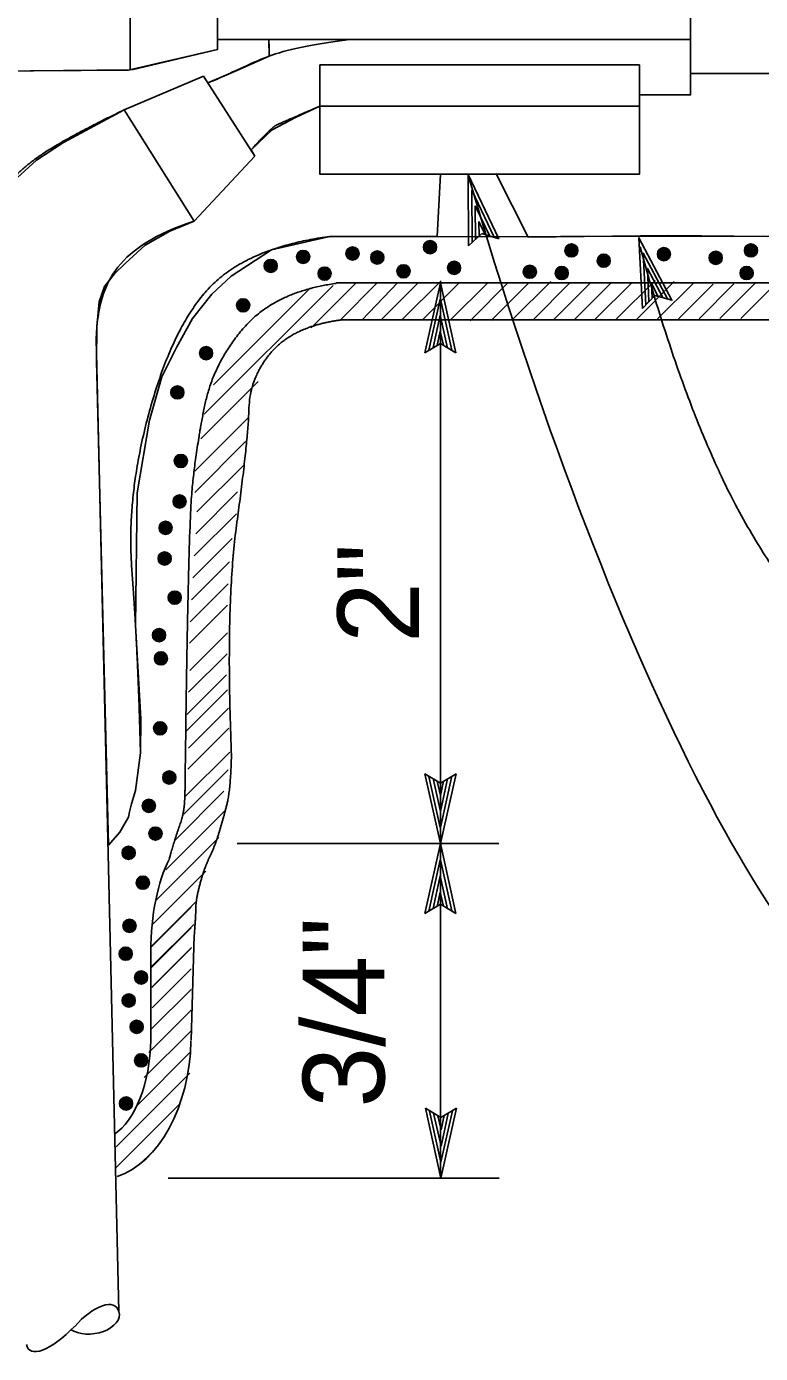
# Model space of a CAD drawing. Extents: x -893 to 867, y -474 to 712.
# Drawn here: x 148 to 210.9, y 398.5 to 512.3 of the extents above; entities that cross this region are included whole.
import ezdxf

# ---------------------------------------------------------------- set-up
doc = ezdxf.new("R2010")
doc.units = 0
for name, color, linetype in [('56 Stage 3 Anno', 7, 'Continuous'), ('57 Undefined', 7, 'Continuous'), ('59 Sndwall Anno', 7, 'Continuous'), ('60 Nongeo Data', 7, 'Continuous')]:
    doc.layers.add(name, color=color, linetype=linetype)

msp = doc.modelspace()

# ---------------------------------------------------------------- linework, layer by layer
at = {"layer": '56 Stage 3 Anno'}
for p, q in [((185.87, 493.51), (185.83, 499.65)), ((185.83, 499.65), (185.83, 499.65)), ((185.83, 499.65), (188.48, 494.11)), ((186.17, 493.8), (186.14, 498.31)), ((186.14, 498.3), (188.07, 494.26)), ((186.47, 494.11), (186.45, 496.96)), ((186.45, 496.96), (187.7, 494.35)), ((186.77, 494.36), (186.76, 495.62)), ((186.76, 495.62), (187.29, 494.5)), ((187, 494.59), (185.87, 493.51)), ((188.48, 494.11), (187, 494.59)), ((188.48, 494.11), (188.48, 494.11)), ((185.87, 493.51), (185.87, 493.51)), ((182.12, 484.34), (183.46, 490.34)), ((183.46, 490.34), (183.46, 442.25)), ((183.46, 490.34), (183.46, 490.34)), ((183.46, 490.34), (184.79, 484.34)), ((182.47, 484.56), (183.45, 488.96)), ((183.46, 488.95), (184.43, 484.57)), ((182.83, 484.79), (183.45, 487.58)), ((183.45, 487.58), (184.08, 484.75)), ((183.18, 484.97), (183.45, 486.19)), ((183.45, 486.19), (183.72, 484.99)), ((183.46, 485.14), (182.12, 484.34)), ((184.79, 484.34), (183.46, 485.14)), ((182.12, 484.34), (182.12, 484.34)), ((184.79, 484.34), (184.79, 484.34)), ((183.46, 442.25), (182.13, 448.25)), ((182.13, 448.25), (182.13, 448.25)), ((182.13, 448.25), (183.46, 447.45)), ((183.45, 443.64), (182.48, 448.01)), ((183.46, 445.01), (182.83, 447.84)), ((183.46, 446.39), (183.19, 447.6)), ((183.46, 447.45), (184.8, 448.25)), ((184.8, 448.25), (183.46, 442.25)), ((184.44, 448.03), (183.46, 443.63)), ((184.08, 447.8), (183.46, 445.01)), ((183.73, 447.62), (183.46, 446.39)), ((184.8, 448.25), (184.8, 448.25)), ((166.03, 442.25), (188.46, 442.25)), ((182.12, 436.25), (183.46, 442.25)), ((183.46, 442.25), (183.46, 413.55)), ((183.46, 442.25), (183.46, 442.25)), ((183.46, 442.25), (184.79, 436.25)), ((183.46, 442.25), (183.46, 442.25)), ((182.47, 436.46), (183.45, 440.87)), ((183.46, 440.86), (184.43, 436.48)), ((182.83, 436.7), (183.45, 439.48)), ((183.45, 439.48), (184.08, 436.66)), ((183.46, 437.05), (182.12, 436.25)), ((183.18, 436.87), (183.45, 438.1)), ((183.45, 438.1), (183.72, 436.89)), ((184.79, 436.25), (183.46, 437.05)), ((182.12, 436.25), (182.12, 436.25)), ((184.79, 436.25), (184.79, 436.25)), ((183.5, 413.55), (182.17, 419.55)), ((182.17, 419.55), (182.17, 419.55)), ((182.17, 419.55), (183.5, 418.75)), ((183.5, 414.94), (182.53, 419.31)), ((183.51, 416.31), (182.88, 419.13)), ((183.51, 417.69), (183.24, 418.9)), ((183.5, 418.75), (184.84, 419.55)), ((184.84, 419.55), (183.5, 413.55)), ((184.49, 419.33), (183.5, 414.93)), ((184.13, 419.1), (183.51, 416.31)), ((183.78, 418.92), (183.51, 417.69)), ((184.84, 419.55), (184.84, 419.55)), ((160.12, 413.55), (188.5, 413.55)), ((183.5, 413.55), (183.5, 413.55))]:
    msp.add_line(p, q, dxfattribs=at)
msp.add_lwpolyline([(200.78, 488.16), (200.48, 494.21), (203.31, 488.86), (202.92, 488.97), (200.85, 492.89), (201.06, 488.46), (201.34, 488.75), (201.2, 491.59), (202.53, 489.08), (202.14, 489.19), (201.56, 490.28), (201.62, 489.05), (201.84, 489.27), (203.31, 488.86), (201.84, 489.27)], close=True, dxfattribs=at)
msp.add_ellipse((201.77, 515.94), major_axis=(-23.69, 90.15), ratio=0.211677, start_param=1.696446, end_param=3.03611, dxfattribs=at)
msp.add_open_spline([(200.57, 493.43), (204.75, 478.29), (214.51, 461.16), (221.27, 458.96), (231.38, 459.47)], degree=2, dxfattribs=at)
at = {"layer": '59 Sndwall Anno'}
for centre, radius in [((182.57, 493.41), 0.564), ((171.69, 492.57), 0.564), ((171.69, 492.57), 0.497), ((171.69, 492.57), 0.429), ((171.69, 492.57), 0.361), ((171.69, 492.57), 0.294), ((171.69, 492.57), 0.226), ((175.93, 492.87), 0.564), ((175.93, 492.87), 0.497), ((175.93, 492.87), 0.429), ((175.93, 492.87), 0.361), ((175.93, 492.87), 0.294), ((175.93, 492.87), 0.226), ((175.93, 492.87), 0.158), ((175.93, 492.87), 0.0677), ((178.05, 492.52), 0.564), ((178.05, 492.52), 0.497), ((178.05, 492.52), 0.429), ((178.05, 492.52), 0.361), ((178.05, 492.52), 0.294), ((182.57, 493.41), 0.497), ((182.57, 493.41), 0.429), ((182.57, 493.41), 0.361), ((182.57, 493.41), 0.294), ((182.57, 493.41), 0.226), ((182.57, 493.41), 0.158), ((182.57, 493.41), 0.0677), ((194.69, 493.13), 0.564), ((194.69, 493.13), 0.497), ((194.69, 493.13), 0.429), ((194.69, 493.13), 0.361), ((194.69, 493.13), 0.294), ((194.69, 493.13), 0.226), ((194.69, 493.13), 0.158), ((194.69, 493.13), 0.0677), ((197.46, 492.25), 0.564), ((202.62, 492.81), 0.564), ((202.62, 492.81), 0.497), ((202.62, 492.81), 0.429), ((202.62, 492.81), 0.361), ((202.62, 492.81), 0.294), ((202.62, 492.81), 0.226), ((202.62, 492.81), 0.158), ((202.62, 492.81), 0.0677), ((207.06, 492.49), 0.564), ((207.06, 492.49), 0.497), ((207.06, 492.49), 0.429), ((207.06, 492.49), 0.361), ((210.08, 493.13), 0.564), ((210.08, 493.13), 0.497), ((210.08, 493.13), 0.429), ((210.08, 493.13), 0.361), ((210.08, 493.13), 0.294), ((210.08, 493.13), 0.226), ((210.08, 493.13), 0.158), ((210.08, 493.13), 0.0677), ((168.91, 491.8), 0.564), ((168.91, 491.8), 0.497), ((168.91, 491.8), 0.429), ((168.91, 491.8), 0.361), ((168.91, 491.8), 0.294), ((168.91, 491.8), 0.226), ((168.91, 491.8), 0.158), ((168.91, 491.8), 0.0677), ((171.69, 492.57), 0.158), ((171.69, 492.57), 0.0677), ((173.53, 491.14), 0.564), ((178.05, 492.52), 0.226), ((178.05, 492.52), 0.158), ((178.05, 492.52), 0.0677), ((180.3, 491.34), 0.564), ((180.3, 491.34), 0.497), ((180.3, 491.34), 0.429), ((180.3, 491.34), 0.361), ((184.63, 491.63), 0.564), ((184.63, 491.63), 0.497), ((184.63, 491.63), 0.429), ((184.63, 491.63), 0.361), ((184.63, 491.63), 0.294), ((184.63, 491.63), 0.226), ((184.63, 491.63), 0.158), ((184.63, 491.63), 0.0677), ((191.12, 491.3), 0.564), ((191.12, 491.3), 0.497), ((191.12, 491.3), 0.429), ((191.12, 491.3), 0.361), ((193.86, 491.19), 0.564), ((193.86, 491.19), 0.497), ((197.46, 492.25), 0.497), ((197.46, 492.25), 0.429), ((197.46, 492.25), 0.361), ((197.46, 492.25), 0.294), ((197.46, 492.25), 0.226), ((197.46, 492.25), 0.158), ((197.46, 492.25), 0.0677), ((207.06, 492.49), 0.294), ((207.06, 492.49), 0.226), ((207.06, 492.49), 0.158), ((207.06, 492.49), 0.0677), ((209.71, 491.19), 0.564), ((209.71, 491.19), 0.497), ((173.53, 491.14), 0.497), ((173.53, 491.14), 0.429), ((173.53, 491.14), 0.361), ((173.53, 491.14), 0.294), ((173.53, 491.14), 0.226), ((173.53, 491.14), 0.158), ((173.53, 491.14), 0.0677), ((180.3, 491.34), 0.294), ((180.3, 491.34), 0.226), ((180.3, 491.34), 0.158), ((180.3, 491.34), 0.0677), ((191.12, 491.3), 0.294), ((191.12, 491.3), 0.226), ((191.12, 491.3), 0.158), ((191.12, 491.3), 0.0677), ((193.86, 491.19), 0.429), ((193.86, 491.19), 0.361), ((193.86, 491.19), 0.294), ((193.86, 491.19), 0.226), ((193.86, 491.19), 0.158), ((193.86, 491.19), 0.0677), ((209.71, 491.19), 0.429), ((209.71, 491.19), 0.361), ((209.71, 491.19), 0.294), ((209.71, 491.19), 0.226), ((209.71, 491.19), 0.158), ((209.71, 491.19), 0.0677), ((166.55, 488.42), 0.564), ((166.55, 488.42), 0.497), ((166.55, 488.42), 0.429), ((166.55, 488.42), 0.361), ((166.55, 488.42), 0.294), ((166.55, 488.42), 0.226), ((166.55, 488.42), 0.158), ((166.55, 488.42), 0.0677), ((163.37, 484.32), 0.564), ((163.37, 484.32), 0.497), ((163.37, 484.32), 0.429), ((163.37, 484.32), 0.361), ((163.37, 484.32), 0.294), ((163.37, 484.32), 0.226), ((163.37, 484.32), 0.158), ((163.37, 484.32), 0.0677), ((160.91, 480.95), 0.564), ((160.91, 480.95), 0.497), ((160.91, 480.95), 0.429), ((160.91, 480.95), 0.361), ((160.91, 480.95), 0.294), ((160.91, 480.95), 0.226), ((160.91, 480.95), 0.158), ((160.91, 480.95), 0.0677), ((161.21, 475.07), 0.564), ((161.21, 475.07), 0.497), ((161.21, 475.07), 0.429), ((161.21, 475.07), 0.361), ((161.21, 475.07), 0.294), ((161.21, 475.07), 0.226), ((161.21, 475.07), 0.158), ((161.21, 475.07), 0.0677), ((161.1, 471.59), 0.564), ((161.1, 471.59), 0.497), ((161.1, 471.59), 0.429), ((161.1, 471.59), 0.361), ((161.1, 471.59), 0.294), ((161.1, 471.59), 0.226), ((161.1, 471.59), 0.158), ((161.1, 471.59), 0.0677), ((159.9, 469.33), 0.564), ((159.9, 469.33), 0.497), ((159.9, 469.33), 0.429), ((159.9, 469.33), 0.361), ((159.9, 469.33), 0.294), ((159.9, 469.33), 0.226), ((159.9, 469.33), 0.158), ((159.9, 469.33), 0.0677), ((159.82, 466.71), 0.564), ((159.82, 466.71), 0.497), ((159.82, 466.71), 0.429), ((159.82, 466.71), 0.361), ((159.82, 466.71), 0.294), ((159.82, 466.71), 0.226), ((159.82, 466.71), 0.158), ((159.82, 466.71), 0.0677), ((160.68, 463.35), 0.564), ((160.68, 463.35), 0.497), ((160.68, 463.35), 0.429), ((160.68, 463.35), 0.361), ((160.68, 463.35), 0.294), ((160.68, 463.35), 0.226), ((160.68, 463.35), 0.158), ((160.68, 463.35), 0.0677), ((159.34, 460.13), 0.564), ((159.34, 460.13), 0.497), ((159.34, 460.13), 0.429), ((159.34, 460.13), 0.361), ((159.34, 460.13), 0.294), ((159.34, 460.13), 0.226), ((159.34, 460.13), 0.158), ((159.34, 460.13), 0.0677), ((159.5, 458.14), 0.564), ((159.5, 458.14), 0.497), ((159.5, 458.14), 0.429), ((159.5, 458.14), 0.361), ((159.5, 458.14), 0.294), ((159.5, 458.14), 0.226), ((159.5, 458.14), 0.158), ((159.5, 458.14), 0.0677), ((159.43, 452.14), 0.564), ((159.43, 452.14), 0.497), ((159.43, 452.14), 0.429), ((159.43, 452.14), 0.361), ((159.43, 452.14), 0.294), ((159.43, 452.14), 0.226), ((159.43, 452.14), 0.158), ((159.43, 452.14), 0.0677), ((160.22, 447.92), 0.564), ((160.22, 447.92), 0.497), ((160.22, 447.92), 0.429), ((160.22, 447.92), 0.361), ((160.22, 447.92), 0.294), ((160.22, 447.92), 0.226), ((160.22, 447.92), 0.158), ((160.22, 447.92), 0.0677), ((158.47, 445.49), 0.564), ((158.47, 445.49), 0.497), ((158.47, 445.49), 0.429), ((158.47, 445.49), 0.361), ((158.47, 445.49), 0.294), ((158.47, 445.49), 0.226), ((158.47, 445.49), 0.158), ((158.47, 445.49), 0.0677), ((159.03, 443.11), 0.564), ((159.03, 443.11), 0.497), ((159.03, 443.11), 0.429), ((159.03, 443.11), 0.361), ((159.03, 443.11), 0.294), ((159.03, 443.11), 0.226), ((159.03, 443.11), 0.158), ((159.03, 443.11), 0.0677), ((156.73, 441.46), 0.564), ((156.73, 441.46), 0.497), ((156.73, 441.46), 0.429), ((156.73, 441.46), 0.361), ((156.73, 441.46), 0.294), ((156.73, 441.46), 0.226), ((156.73, 441.46), 0.158), ((156.73, 441.46), 0.0677), ((157.95, 438.9), 0.564), ((157.95, 438.9), 0.497), ((157.95, 438.9), 0.429), ((157.95, 438.9), 0.361), ((157.95, 438.9), 0.294), ((157.95, 438.9), 0.226), ((157.95, 438.9), 0.158), ((157.95, 438.9), 0.0677), ((156.81, 435.2), 0.564), ((156.81, 435.2), 0.497), ((156.81, 435.2), 0.429), ((156.81, 435.2), 0.361), ((156.81, 435.2), 0.294), ((156.81, 435.2), 0.226), ((156.81, 435.2), 0.158), ((156.81, 435.2), 0.0677), ((156.48, 432.81), 0.564), ((156.48, 432.81), 0.497), ((156.48, 432.81), 0.429), ((156.48, 432.81), 0.361), ((156.48, 432.81), 0.294), ((156.48, 432.81), 0.226), ((156.48, 432.81), 0.158), ((156.48, 432.81), 0.0677), ((157.8, 430.77), 0.564), ((157.8, 430.77), 0.497), ((157.8, 430.77), 0.429), ((157.8, 430.77), 0.361), ((157.8, 430.77), 0.294), ((157.8, 430.77), 0.226), ((157.8, 430.77), 0.158), ((157.8, 430.77), 0.0677), ((156.74, 428.8), 0.564), ((156.74, 428.8), 0.497), ((156.74, 428.8), 0.429), ((156.74, 428.8), 0.361), ((156.74, 428.8), 0.294), ((156.74, 428.8), 0.226), ((156.74, 428.8), 0.158), ((156.74, 428.8), 0.0677), ((157.42, 426.54), 0.564), ((157.42, 426.54), 0.497), ((157.42, 426.54), 0.429), ((157.42, 426.54), 0.361), ((157.42, 426.54), 0.294), ((157.42, 426.54), 0.226), ((157.42, 426.54), 0.158), ((157.42, 426.54), 0.0677), ((157.8, 423.66), 0.564), ((157.8, 423.66), 0.497), ((157.8, 423.66), 0.429), ((157.8, 423.66), 0.361), ((157.8, 423.66), 0.294), ((157.8, 423.66), 0.226), ((157.8, 423.66), 0.158), ((157.8, 423.66), 0.0677), ((156.51, 419.96), 0.564), ((156.51, 419.96), 0.497), ((156.51, 419.96), 0.429), ((156.51, 419.96), 0.361), ((156.51, 419.96), 0.294), ((156.51, 419.96), 0.226), ((156.51, 419.96), 0.158), ((156.51, 419.96), 0.0677)]:
    msp.add_circle(centre, radius, dxfattribs=at)
at = {"layer": '60 Nongeo Data'}
for p, q in [((156.85, 519.63), (156.85, 508.61)), ((164.35, 518), (164.35, 510.36)), ((204.91, 515.99), (204.91, 506.46)), ((204.91, 511.22), (164.35, 511.22)), ((157.02, 508.62), (164.35, 510.36)), ((168.77, 510.86), (168.77, 509.8)), ((173.11, 509.05), (200.54, 509.05)), ((173.11, 509.05), (173.11, 505.5)), ((200.54, 509.05), (200.54, 499.68)), ((70.21, 507.83), (156.85, 508.61)), ((156.35, 505.18), (163.14, 508.07)), ((163.14, 508.07), (167.54, 501.2)), ((204.91, 508.31), (210.44, 508.31)), ((200.54, 506.48), (204.91, 506.46)), ((173.11, 505.5), (200.54, 505.5)), ((156.35, 505.18), (162.36, 495.65)), ((162.36, 495.65), (167.54, 501.2)), ((173.11, 499.68), (200.54, 499.68)), ((174.04, 494.3), (216.53, 494.36)), ((180.15, 487.17), (183.51, 490.53)), ((198.52, 487.23), (201.86, 490.56)), ((163.21, 479.08), (174.26, 490.13)), ((164.02, 481.6), (172.33, 489.91)), ((176.24, 490.34), (172.39, 486.48)), ((174.52, 490.34), (216.53, 490.34)), ((174.91, 487.21), (177.97, 490.3)), ((176.71, 487.16), (179.82, 490.38)), ((178.38, 487.17), (181.55, 490.34)), ((181.92, 487.17), (185.08, 490.34)), ((184.32, 487.17), (187.52, 490.36)), ((186.02, 487.1), (189.28, 490.37)), ((187.82, 487.13), (191.1, 490.42)), ((189.62, 487.17), (192.92, 490.47)), ((191.4, 487.18), (194.56, 490.34)), ((193.18, 487.19), (196.33, 490.34)), ((194.96, 487.21), (198.1, 490.34)), ((196.74, 487.22), (199.86, 490.34)), ((200.3, 487.24), (203.51, 490.45)), ((202.08, 487.25), (205.16, 490.33)), ((203.86, 487.26), (206.84, 490.24)), ((205.64, 487.27), (208.62, 490.26)), ((207.42, 487.29), (210.41, 490.28)), ((209.2, 487.3), (212.2, 490.3)), ((174.95, 487.17), (216.53, 487.17)), ((153.94, 485.54), (155.89, 402.12)), ((162.93, 476.98), (167.84, 481.89)), ((162.41, 474.19), (166.95, 478.73)), ((162.4, 472.37), (166.76, 476.73)), ((162.59, 470.7), (166.57, 474.68)), ((162.48, 468.82), (166.07, 472.41)), ((162.35, 466.93), (165.97, 470.55)), ((162.24, 465.05), (165.61, 468.42)), ((162.11, 463.15), (165.38, 466.42)), ((162, 461.27), (165.27, 464.54)), ((161.94, 459.45), (165.2, 462.71)), ((161.98, 457.11), (165.2, 460.32)), ((161.87, 455.23), (165.17, 458.52)), ((161.73, 453.32), (165.13, 456.72)), ((161.6, 451.85), (165.2, 455.45)), ((161.86, 450.45), (165.28, 453.88)), ((161.81, 448.63), (165.32, 452.14)), ((161.61, 446.31), (165.4, 450.09)), ((161.46, 444.79), (165.26, 448.59)), ((160.69, 442.53), (164.9, 446.74)), ((159.92, 439.99), (164.98, 445.05)), ((159.1, 437.4), (164.46, 442.77)), ((158.84, 435.38), (163.36, 439.89)), ((158.68, 433.45), (162.52, 437.29)), ((158.65, 433.37), (162.08, 436.81)), ((158.67, 431.67), (162.31, 435.31)), ((158.68, 431.63), (162.08, 435.04)), ((162.08, 425.4), (162.36, 434.4)), ((158.64, 425.4), (158.64, 433.04)), ((158.71, 429.94), (162.11, 433.35)), ((158.71, 429.9), (162.08, 433.27)), ((158.74, 428.16), (162.08, 431.51)), ((158.67, 426.33), (162.08, 429.74)), ((158.45, 424.34), (162.08, 427.97)), ((158.06, 422.18), (162.08, 426.2)), ((157.45, 419.8), (162.05, 424.4)), ((155.65, 416.24), (161.97, 422.56)), ((155.65, 414.46), (161.09, 419.91)), ((157.73, 414.78), (158.72, 415.77))]:
    msp.add_line(p, q, dxfattribs=at)
msp.add_lwpolyline([(120.3, 508.33), (156.7, 508.58), (164.35, 510.36), (164.35, 511.22), (168.74, 511.2), (168.77, 509.8), (166.01, 508.55), (163.51, 507.49), (163.14, 508.07), (156.35, 505.18), (151.14, 502.39), (148.82, 500.88), (147.18, 499.35)], dxfattribs=at)
for points in [[(213.05, 507.54), (212.5, 501.78), (212.12, 497.85), (214.44, 498.85), (215.44, 494.37), (214.87, 494.39), (213.94, 494.35), (211.47, 494.32), (203.02, 494.42), (190.99, 494.26), (188.23, 499.69), (200.54, 499.68), (200.54, 506.48), (204.91, 506.46), (204.91, 508.31), (211.79, 508.31), (211.79, 507.76)], [(167.54, 501.2), (167.25, 501.77), (169.05, 503.48), (171.05, 504.54), (173.11, 505.5), (173.11, 499.68), (183.48, 499.66), (183.18, 494.33), (173.97, 494.33), (168.97, 493.19), (165.51, 490.91), (163.86, 489.37), (162.2, 487.28), (160.83, 484.79), (159.59, 482.28), (158.52, 478.58), (157.45, 472.33), (157.32, 460.95), (157.77, 452.96), (157.75, 450.04), (157.75, 450.04), (157.32, 446.82), (156.97, 445.65), (156.8, 444.98), (156.71, 444.53), (156.52, 444.18), (156.43, 444.04), (155.98, 443.24), (155, 442.13), (153.98, 483.67), (154.02, 486.57), (154.21, 488.73), (154.66, 490.04), (155.51, 491.11), (156.44, 492.02), (158.14, 493.58), (160.25, 494.78), (162.36, 495.65)]]:
    msp.add_lwpolyline(points, close=True, dxfattribs=at)
for centre, major_axis, ratio, start_param, end_param in [((161.97, 433.98), (0.4, 8.76), 0.377118, 0.677361, 1.695929), ((154.23, 425.5), (0.18, 8.63), 0.510771, 3.471545, 4.712383), ((154.23, 425.5), (0.26, 12.07), 0.650267, 3.368023, 4.712383), ((153.56, 401.68), (-2.37, -0.29), 0.619966, 0.628146, 3.246086), ((153.13, 399.49), (2.5, 3.05), 0.420101, 5.997928, 7.753127), ((151.58, 402.93), (3.35, 4.1), 0.334062, 2.861768, 4.467143)]:
    msp.add_ellipse(centre, major_axis=major_axis, ratio=ratio, start_param=start_param, end_param=end_param, dxfattribs=at)
for points, degree in [([(163.51, 507.49), (165.55, 508.31), (168.59, 510.01), (172.1, 510.73), (175.69, 511.22)], 3), ([(167.25, 501.77), (168.96, 503.68), (169.88, 504.1), (173.11, 505.5)], 2), ([(144.13, 489.21), (144.18, 495.71), (146.83, 499.64), (151.2, 502.71), (156.35, 505.18)], 2), ([(153.94, 485.54), (154.05, 488.28), (155.12, 491.98), (158.98, 494.52), (162.36, 495.65)], 3), ([(157.75, 450.04), (157.51, 459.27), (156.51, 472.2), (160.69, 487.06), (167.23, 493.41), (173.97, 494.33)], 2), ([(161.59, 448.88), (161.84, 469.01), (162.48, 476), (164, 483.5), (169.3, 489.58), (174.52, 490.3)], 2), ([(165.55, 449.8), (165.02, 462.48), (166.98, 476.89), (167.12, 482.28), (170.9, 486.62), (174.95, 487.17)], 2), ([(165.55, 449.8), (165.46, 446.79), (164.87, 444.49), (164.16, 442.11), (163.17, 440.04), (162.49, 437.39), (162.49, 436.04), (162.36, 434.4)], 2), ([(161.59, 448.88), (161.58, 446.47), (161.44, 444.71), (160.66, 442.57), (160.21, 440.91)], 2)]:
    msp.add_open_spline(points, degree=degree, dxfattribs=at)

# ---------------------------------------------------------------- texts
at = {"layer": '57 Undefined'}
for s, p in [('2"', (181.63, 459.46)), ('3/4"', (178.66, 419.61))]:
    msp.add_text(s, height=7, rotation=90, dxfattribs=at).set_placement(p)

doc.saveas('drawing.dxf')
